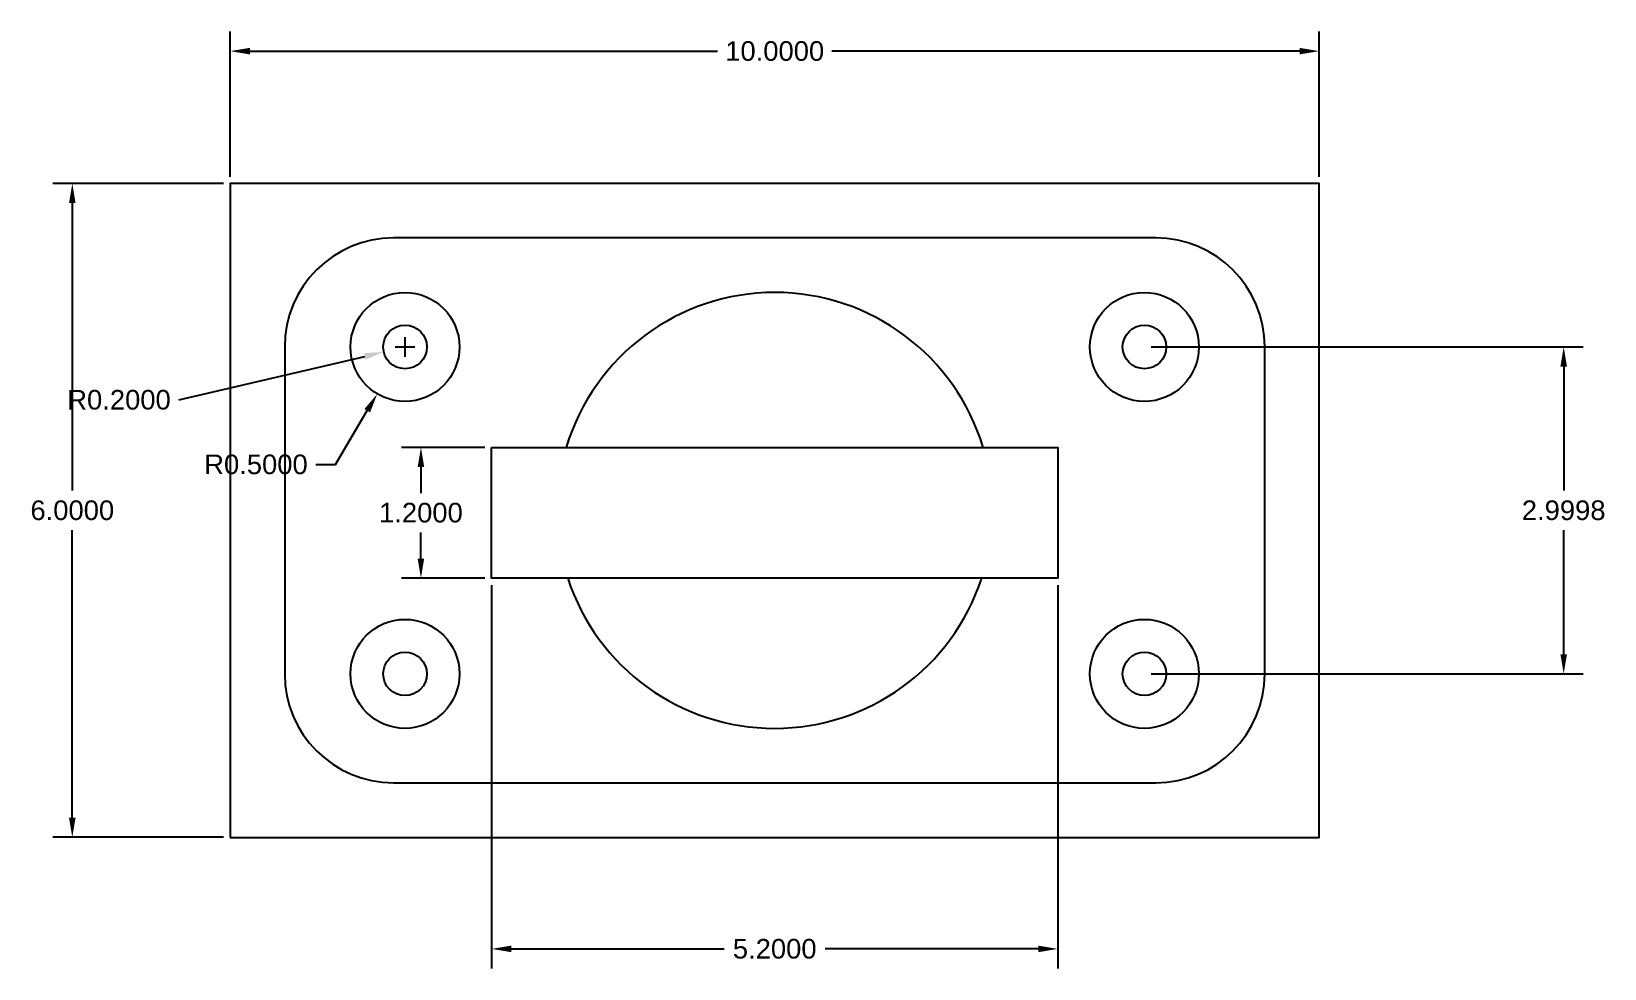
# Model space of a CAD drawing. Header units: millimetres. Extents: x 177.4 to 191.9, y 32.8 to 41.4.
import ezdxf

# ---------------------------------------------------------------- set-up
doc = ezdxf.new("R2010")
doc.units = ezdxf.units.MM
doc.header["$MEASUREMENT"] = 0
doc.styles.get("Standard").update_dxf_attribs({"font": 'arial.ttf'})
doc.dimstyles.get("Standard").update_dxf_attribs({"dimtxt": 0.18, "dimasz": 0.18, "dimexe": 0.18, "dimexo": 0.0625, "dimgap": 0.09, "dimtad": 0, "dimtih": 1, "dimtoh": 1, "dimdec": 4, "dimzin": 0, "dimdsep": 46, "dimtxsty": 'Standard', "dimcen": 0.09, "dimadec": 0, "dimazin": 0, "dimtfac": 1, "dimtdec": 4, "dimtofl": 0, "dimtmove": 0, "dimatfit": 3, "dimfxl": 1, "dimtolj": 1, "dimtzin": 0, "dimarcsym": 0})

# ---------------------------------------------------------------- blocks, each defined once
blk = doc.blocks.new('*D1')
at = {"color": 0, "lineweight": -2, "transparency": 16777216}
for p, q in [((187.712, 38.51), (191.68, 38.51)), ((191.5, 38.33), (191.5, 37.192)), ((191.5, 35.69), (191.5, 36.828)), ((187.712, 35.51), (191.68, 35.51))]:
    blk.add_line(p, q, dxfattribs=at)
at = {"color": 0, "transparency": 16777216}
for points in [[(191.47, 38.33), (191.53, 38.33), (191.5, 38.51)], [(191.47, 35.69), (191.53, 35.69), (191.5, 35.51)]]:
    blk.add_solid(points, dxfattribs=at)
at = {"layer": 'Defpoints', "color": 0, "transparency": 16777216}
for p in [(187.649, 38.51), (187.649, 35.51), (191.5, 35.51)]:
    blk.add_point(p, dxfattribs=at)
at = {"color": 0, "transparency": 16777216, "insert": (191.5, 37.01), "char_height": 0.18, "attachment_point": 5}
blk.add_mtext('\\A1;2.9998', dxfattribs=at)
blk = doc.blocks.new('*D2')
at = {"color": 0, "lineweight": -2, "transparency": 16777216}
for p, q in [((179.254, 40.072), (179.254, 41.404)), ((189.254, 40.072), (189.254, 41.404)), ((179.434, 41.224), (183.729, 41.224)), ((189.074, 41.224), (184.779, 41.224))]:
    blk.add_line(p, q, dxfattribs=at)
at = {"color": 0, "transparency": 16777216}
for points in [[(179.434, 41.254), (179.434, 41.194), (179.254, 41.224)], [(189.074, 41.254), (189.074, 41.194), (189.254, 41.224)]]:
    blk.add_solid(points, dxfattribs=at)
at = {"layer": 'Defpoints', "color": 0, "transparency": 16777216}
for p in [(189.254, 41.224), (179.254, 40.01), (189.254, 40.01)]:
    blk.add_point(p, dxfattribs=at)
at = {"color": 0, "transparency": 16777216, "insert": (184.254, 41.224), "char_height": 0.18, "attachment_point": 5}
blk.add_mtext('\\A1;10.0000', dxfattribs=at)
blk = doc.blocks.new('*D3')
at = {"color": 0, "lineweight": -2, "transparency": 16777216}
for p, q in [((179.191, 40.01), (177.623, 40.01)), ((177.803, 39.83), (177.803, 37.192)), ((177.803, 34.19), (177.803, 36.828)), ((179.191, 34.01), (177.623, 34.01))]:
    blk.add_line(p, q, dxfattribs=at)
at = {"color": 0, "transparency": 16777216}
for points in [[(177.773, 39.83), (177.833, 39.83), (177.803, 40.01)], [(177.773, 34.19), (177.833, 34.19), (177.803, 34.01)]]:
    blk.add_solid(points, dxfattribs=at)
at = {"layer": 'Defpoints', "color": 0, "transparency": 16777216}
for p in [(179.254, 40.01), (177.803, 34.01), (179.254, 34.01)]:
    blk.add_point(p, dxfattribs=at)
at = {"color": 0, "transparency": 16777216, "insert": (177.803, 37.01), "char_height": 0.18, "attachment_point": 5}
blk.add_mtext('\\A1;6.0000', dxfattribs=at)
blk = doc.blocks.new('*D4')
at = {"color": 0, "lineweight": -2, "transparency": 16777216}
for p, q in [((181.654, 36.325), (181.654, 32.806)), ((186.854, 36.325), (186.854, 32.806)), ((181.834, 32.986), (183.791, 32.986)), ((186.674, 32.986), (184.718, 32.986))]:
    blk.add_line(p, q, dxfattribs=at)
at = {"color": 0, "transparency": 16777216}
for points in [[(181.834, 33.016), (181.834, 32.956), (181.654, 32.986)], [(186.674, 33.016), (186.674, 32.956), (186.854, 32.986)]]:
    blk.add_solid(points, dxfattribs=at)
at = {"layer": 'Defpoints', "color": 0, "transparency": 16777216}
for p in [(181.654, 36.388), (186.854, 36.388), (186.854, 32.986)]:
    blk.add_point(p, dxfattribs=at)
at = {"color": 0, "transparency": 16777216, "insert": (184.254, 32.986), "char_height": 0.18, "attachment_point": 5}
blk.add_mtext('\\A1;5.2000', dxfattribs=at)
blk = doc.blocks.new('*D5')
at = {"color": 0, "lineweight": -2, "transparency": 16777216}
for p, q in [((181.592, 37.588), (180.825, 37.588)), ((181.005, 37.408), (181.005, 37.169)), ((181.005, 36.568), (181.005, 36.806)), ((181.592, 36.388), (180.825, 36.388))]:
    blk.add_line(p, q, dxfattribs=at)
at = {"color": 0, "transparency": 16777216}
for points in [[(180.975, 37.408), (181.035, 37.408), (181.005, 37.588)], [(180.975, 36.568), (181.035, 36.568), (181.005, 36.388)]]:
    blk.add_solid(points, dxfattribs=at)
at = {"layer": 'Defpoints', "color": 0, "transparency": 16777216}
for p in [(181.005, 37.588), (181.654, 37.588), (181.654, 36.388)]:
    blk.add_point(p, dxfattribs=at)
at = {"color": 0, "transparency": 16777216, "insert": (181.005, 36.988), "char_height": 0.18, "attachment_point": 5}
blk.add_mtext('\\A1;1.2000', dxfattribs=at)
blk = doc.blocks.new('*D6')
at = {"color": 0, "lineweight": -2, "transparency": 16777216}
for p, q in [((180.859, 38.42), (180.859, 38.6)), ((180.769, 38.51), (180.949, 38.51)), ((178.781, 38.024), (180.489, 38.423))]:
    blk.add_line(p, q, dxfattribs=at)
at = {"color": 0, "transparency": 16777216}
blk.add_solid([(180.482, 38.452), (180.495, 38.394), (180.664, 38.464)], dxfattribs=at)
at = {"layer": 'Defpoints', "color": 0, "transparency": 16777216}
for p in [(180.664, 38.464), (180.859, 38.51)]:
    blk.add_point(p, dxfattribs=at)
at = {"color": 0, "transparency": 16777216, "insert": (178.232, 38.024), "char_height": 0.18, "attachment_point": 5}
blk.add_mtext('\\A1;R0.2000', dxfattribs=at)
blk = doc.blocks.new('*D7')
at = {"color": 0, "lineweight": -2, "transparency": 16777216}
for p, q in [((180.859, 38.42), (180.859, 38.6)), ((180.769, 38.51), (180.949, 38.51)), ((180.219, 37.431), (180.512, 37.925)), ((180.039, 37.431), (180.219, 37.431))]:
    blk.add_line(p, q, dxfattribs=at)
at = {"color": 0, "transparency": 16777216}
blk.add_solid([(180.486, 37.94), (180.538, 37.909), (180.604, 38.079)], dxfattribs=at)
at = {"layer": 'Defpoints', "color": 0, "transparency": 16777216}
for p in [(180.859, 38.51), (180.604, 38.079)]:
    blk.add_point(p, dxfattribs=at)
at = {"color": 0, "transparency": 16777216, "insert": (179.49, 37.431), "char_height": 0.18, "attachment_point": 5}
blk.add_mtext('\\A1;R0.5000', dxfattribs=at)

msp = doc.modelspace()

# ---------------------------------------------------------------- linework, layer by layer
for points in [[(179.254, 34.00963), (189.254, 34.00963), (189.254, 40.00963), (179.254, 40.00963)], [(181.65442, 37.58755), (186.85442, 37.58755), (186.85442, 36.38755), (181.65442, 36.38755)]]:
    msp.add_lwpolyline(points, close=True)
msp.add_lwpolyline([(180.754, 34.50963), (187.754, 34.50963, 0.41421356), (188.754, 35.50963), (188.754, 38.50963, 0.41421356), (187.754, 39.50963), (180.754, 39.50963, 0.41421356), (179.754, 38.50963), (179.754, 35.50963, 0.41421356)], format="xyb", close=True)
for centre, radius in [((180.85863, 38.50951), 0.5), ((187.64936, 38.50951), 0.5), ((180.85863, 38.50951), 0.2), ((187.64936, 38.50951), 0.2), ((180.85863, 35.50975), 0.5), ((187.64936, 35.50975), 0.5), ((180.85863, 35.50975), 0.2), ((187.64936, 35.50975), 0.2)]:
    msp.add_circle(centre, radius)
for start, end in [(16.79579, 163.20421), (198.121829, 341.878171)]:
    msp.add_arc((184.254, 37.00963), 2, start, end)

# ---------------------------------------------------------------- dimensions: what is measured, and where the dimension line sits
for base, p1, p2, picture, middle in [((189.254, 41.22432), (179.254, 40.00963), (189.254, 40.00963), '*D2', (184.254, 41.22432)), ((186.85442, 32.98597), (181.65442, 36.38755), (186.85442, 36.38755), '*D4', (184.25442, 32.98597))]:
    dim = msp.add_linear_dim(base=base, p1=p1, p2=p2, dimstyle='Standard')
    dim.commit()
    dim.dimension.update_dxf_attribs({"geometry": picture, "text_midpoint": middle})
for base, p1, p2, picture, middle in [((177.80288, 34.00963), (179.254, 40.00963), (179.254, 34.00963), '*D3', (177.80288, 37.00963)), ((191.50038, 35.50975), (187.64936, 38.50951), (187.64936, 35.50975), '*D1', (191.50038, 37.00963)), ((181.00489, 37.58755), (181.65442, 36.38755), (181.65442, 37.58755), '*D5', (181.00489, 36.98755))]:
    dim = msp.add_linear_dim(base=base, p1=p1, p2=p2, angle=90, dimstyle='Standard')
    dim.commit()
    dim.dimension.update_dxf_attribs({"geometry": picture, "text_midpoint": middle})
for mpoint, picture, middle in [((180.66389, 38.46397), '*D6', (178.78127, 38.02381)), ((180.60362, 38.07943), '*D7', (179.48976, 37.43112))]:
    dim = msp.add_radius_dim(center=(180.85863, 38.50951), mpoint=mpoint, dimstyle='Standard')
    dim.commit()
    dim.dimension.update_dxf_attribs({"geometry": picture, "text_midpoint": middle, "dimtype": 164})

doc.saveas('drawing.dxf')
